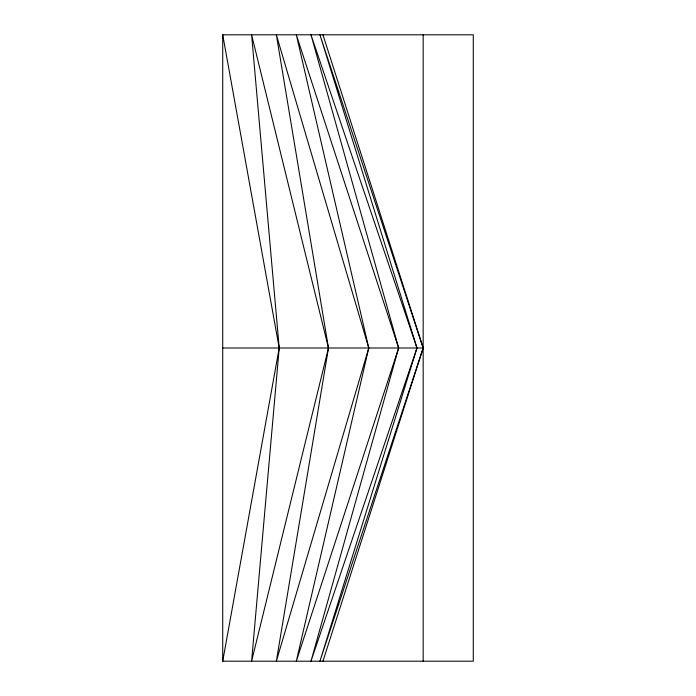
<?xml version="1.0" encoding="UTF-8"?>
<svg xmlns="http://www.w3.org/2000/svg" width="696" height="696" viewBox="0 0 696 696"><rect width="100%" height="100%" fill="white"/><g stroke="black" fill="none" stroke-linecap="round" stroke-linejoin="round"><path stroke-width="1.04" d="M222.72 661.2L222.72 34.8L473.28 34.8L473.28 661.2L222.72 661.2L279.209 348L251.595 34.8L328.477 348L276.347 661.2L368.767 348L296.322 34.8L398.625 348L310.981 661.2L416.974 348L319.934 34.8L423.168 348L322.944 661.2M322.944 34.8L423.168 348L319.934 661.2L416.974 348L310.981 34.8L398.625 348L296.322 661.2L368.767 348L276.347 34.8L328.477 348L251.595 661.2L279.209 348L222.72 34.8M222.72 348L423.168 348M423.168 34.8L423.168 661.2"/></g></svg>
